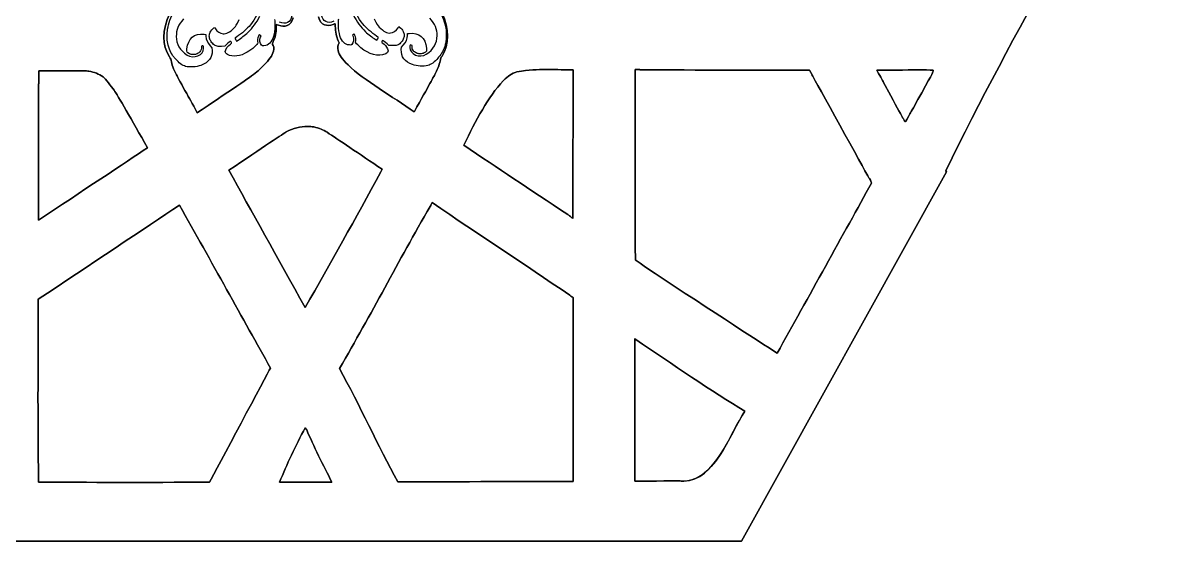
# Model space of a CAD drawing. Extents: x 6.8 to 53.1, y 2.5 to 44.2.
# Drawn here: x 22.37 to 53.13, y 2.53 to 16.45 of the extents above; entities that cross this region are included whole.
import ezdxf

# ---------------------------------------------------------------- set-up
doc = ezdxf.new("R2010")
doc.units = 0
doc.layers.add('Layer_1', color=7, linetype='CONTINUOUS')

msp = doc.modelspace()

# ---------------------------------------------------------------- linework, layer by layer
at = {"layer": 'Layer_1', "color": 1}
for p, q in [((27.490351, 16.311484), (27.509737, 16.325843)), ((27.509737, 16.325843), (27.532713, 16.289944)), ((32.436579, 16.311484), (32.459555, 16.347383)), ((32.459555, 16.347383), (32.478941, 16.333023)), ((27.233311, 16.143474), (27.281417, 16.13773)), ((27.281417, 16.13773), (27.281417, 16.088907)), ((28.716677, 16.135576), (28.702317, 16.117626)), ((28.737499, 16.115472), (28.716677, 16.135576)), ((28.75832, 16.095369), (28.737499, 16.115472)), ((28.741089, 16.060905), (28.75832, 16.095369)), ((31.231793, 16.137012), (31.210972, 16.116908)), ((31.210972, 16.116908), (31.228203, 16.082445)), ((31.252615, 16.157116), (31.231793, 16.137012)), ((31.266975, 16.139166), (31.252615, 16.157116)), ((31.82557, 16.008492), (31.867932, 15.981926)), ((31.867932, 15.981926), (31.890189, 16.01639)), ((32.687875, 16.15927), (32.735981, 16.165014)), ((32.687875, 16.110447), (32.687875, 16.15927)), ((27.397013, 15.827559), (27.442246, 15.778018)), ((27.442246, 15.778018), (27.445118, 15.709091)), ((27.783291, 15.820379), (27.69426, 15.817507)), ((27.828524, 15.867048), (27.783291, 15.820379)), ((28.079103, 15.99485), (28.10136, 15.960387)), ((28.10136, 15.960387), (28.143722, 15.986952)), ((32.186001, 15.841919), (32.140768, 15.888588)), ((32.275032, 15.839047), (32.186001, 15.841919)), ((32.524174, 15.73063), (32.527046, 15.799557)), ((32.527046, 15.799557), (32.572279, 15.849098)), ((22.792489, 15.162656), (22.793423, 14.807359)), ((22.793423, 14.80736), (22.79249, 15.162656)), ((36.410046, 15.19486), (36.410046, 15.19486)), ((38.924, 15.196358), (38.801475, 15.195902)), ((38.801475, 15.195902), (38.924, 15.196358)), ((38.924, 15.190889), (38.924, 15.196358)), ((38.924, 15.196358), (38.924, 15.190889)), ((43.551562, 15.052976), (43.481271, 15.17993)), ((43.481271, 15.17993), (43.551562, 15.052976)), ((46.438195, 15.189696), (46.438195, 15.189696)), ((22.781444, 11.145684), (22.785545, 14.80736)), ((22.785545, 14.807359), (22.781444, 11.145684)), ((22.785545, 14.80736), (22.793423, 14.80736)), ((22.793423, 14.807359), (22.785545, 14.807359)), ((43.567947, 15.015673), (43.546421, 15.052976)), ((43.546421, 15.052976), (43.551562, 15.052976)), ((43.551562, 15.052976), (43.546421, 15.052976)), ((43.546421, 15.052976), (43.567947, 15.015672)), ((45.456703, 14.860529), (45.663757, 14.486505)), ((45.663757, 14.486506), (45.456703, 14.860529)), ((27.048871, 14.034486), (27.048871, 14.034486)), ((46.190539, 14.032858), (46.19349, 14.02802)), ((46.19349, 14.02802), (46.190539, 14.032858)), ((30.009524, 13.668254), (30.009524, 13.668254)), ((46.050495, 13.792669), (46.050495, 13.792669)), ((41.656078, 2.528323), (47.155789, 12.450263)), ((47.155789, 12.450262), (41.656078, 2.528323)), ((47.155789, 12.450263), (47.139993, 12.476175)), ((47.139993, 12.476174), (47.155789, 12.450262)), ((26.56749, 11.553215), (26.56749, 11.553215)), ((33.353731, 11.619101), (33.353731, 11.619101)), ((22.781444, 11.145684), (22.781444, 11.145684)), ((37.128495, 11.196467), (37.128495, 11.196467)), ((37.13635, 4.133466), (37.13635, 9.074417)), ((37.13635, 9.074417), (37.13635, 4.133466)), ((29.94507, 8.804322), (29.94507, 8.804322)), ((38.789563, 7.965975), (38.789563, 4.13976)), ((38.789563, 4.13976), (38.789563, 7.965975)), ((42.613997, 7.574048), (42.613997, 7.574048)), ((29.944159, 5.568471), (29.944159, 5.568471)), ((24.919744, 4.106374), (24.919744, 4.106374)), ((29.256118, 4.110637), (29.256118, 4.110637)), ((32.433872, 4.118188), (32.433872, 4.118188)), ((40.108983, 4.139158), (40.108983, 4.139158)), ((41.656078, 2.528323), (18.22055, 2.528323)), ((18.22055, 2.528323), (41.656078, 2.528323))]:
    msp.add_line(p, q, dxfattribs=at)
for points in [[(53.133006, 23.378106), (51.198829, 20.032575), (48.95115, 16.197006), (47.139993, 12.476174)], [(47.139993, 12.476175), (48.95115, 16.197007), (51.198829, 20.032576), (53.133006, 23.378106)], [(28.748987, 16.938288), (28.694419, 16.737251), (28.600363, 16.55201), (28.475433, 16.397642)], [(31.493859, 16.419182), (31.368929, 16.57355), (31.274873, 16.758791), (31.220305, 16.959828)], [(26.308962, 16.702847), (26.100744, 16.259128), (26.098605, 15.846296), (26.303232, 15.532534)], [(26.303232, 15.532533), (26.098605, 15.846295), (26.100744, 16.259128), (26.308962, 16.702847)], [(26.250384, 16.279174), (26.278386, 16.433542), (26.339415, 16.608731), (26.418394, 16.760227)], [(28.404352, 16.190143), (28.537898, 16.316509), (28.64416, 16.459389), (28.726729, 16.625963)], [(29.589752, 16.638887), (29.551698, 16.460825), (29.427486, 16.397642), (29.256605, 16.470877)], [(30.712687, 16.492417), (30.541806, 16.419182), (30.417593, 16.482365), (30.37954, 16.660426)], [(31.242563, 16.647502), (31.325132, 16.480929), (31.431394, 16.338049), (31.56494, 16.211683)], [(33.550898, 16.781766), (33.629877, 16.630271), (33.690906, 16.455081), (33.718908, 16.300714)], [(33.616666, 15.554126), (33.821293, 15.867888), (33.819132, 16.280744), (33.610915, 16.724461)], [(33.610915, 16.724461), (33.819132, 16.280744), (33.821293, 15.867889), (33.616666, 15.554126)], [(26.678306, 16.5556), (26.543324, 16.40195), (26.481577, 16.254044), (26.483013, 16.085317)], [(27.394141, 16.196605), (27.415681, 16.241839), (27.450144, 16.283482), (27.490351, 16.311484)], [(27.738058, 16.154962), (27.832832, 16.147782), (27.918991, 16.193015), (28.036741, 16.312919)], [(28.036741, 16.312919), (28.089154, 16.366769), (28.095616, 16.376821), (28.174595, 16.536214)], [(28.475433, 16.397642), (28.384966, 16.286354), (28.237778, 16.154962), (28.10854, 16.071675)], [(29.131675, 16.366769), (29.124495, 16.136294), (29.080698, 15.99126), (28.990949, 15.90223)], [(29.166578, 16.3367), (29.166578, 16.194537), (29.137126, 16.047357), (29.087585, 15.945402)], [(29.087586, 15.945402), (29.137127, 16.047356), (29.166578, 16.194537), (29.166578, 16.3367)], [(29.123059, 16.535496), (29.133829, 16.496725), (29.135265, 16.473031), (29.131675, 16.366769)], [(29.170876, 16.40276), (29.168722, 16.40276), (29.166578, 16.372599), (29.166578, 16.3367)], [(29.166578, 16.3367), (29.166578, 16.372599), (29.168722, 16.402759), (29.170876, 16.402759)], [(29.226887, 16.384097), (29.198885, 16.394148), (29.173748, 16.40276), (29.170876, 16.40276)], [(29.170876, 16.402759), (29.173748, 16.402759), (29.198886, 16.394149), (29.226887, 16.384097)], [(29.226887, 16.384097), (29.301558, 16.356096), (29.398482, 16.352487), (29.45664, 16.374028)], [(29.45664, 16.374027), (29.398482, 16.352486), (29.301557, 16.356095), (29.226887, 16.384097)], [(29.45664, 16.374028), (29.535618, 16.404183), (29.590176, 16.475996), (29.620331, 16.588002)], [(29.620331, 16.588002), (29.590176, 16.475996), (29.535618, 16.404182), (29.45664, 16.374027)], [(30.299563, 16.60953), (30.329719, 16.497523), (30.384279, 16.425732), (30.463258, 16.395577)], [(30.463258, 16.395577), (30.384279, 16.425732), (30.329719, 16.497523), (30.299563, 16.60953)], [(30.463258, 16.395577), (30.521415, 16.374036), (30.618336, 16.377623), (30.693007, 16.405624)], [(30.693007, 16.405624), (30.618336, 16.377623), (30.521415, 16.374036), (30.463258, 16.395577)], [(30.693007, 16.405624), (30.721016, 16.415677), (30.746153, 16.424288), (30.749024, 16.424288)], [(30.749024, 16.424288), (30.746153, 16.424288), (30.721016, 16.415677), (30.693007, 16.405624)], [(30.749024, 16.424288), (30.751178, 16.424288), (30.753318, 16.39415), (30.753318, 16.35825)], [(30.753318, 16.35825), (30.753318, 16.39415), (30.751178, 16.424288), (30.749024, 16.424288)], [(30.753318, 16.35825), (30.753318, 16.216089), (30.78277, 16.068884), (30.832311, 15.96693)], [(30.832311, 15.96693), (30.78277, 16.068884), (30.753318, 16.216089), (30.753318, 16.35825)], [(30.837617, 16.388308), (30.834027, 16.494571), (30.835463, 16.518264), (30.846233, 16.557036)], [(30.978343, 15.923769), (30.888594, 16.0128), (30.844797, 16.157834), (30.837617, 16.388308)], [(31.860752, 16.093215), (31.731514, 16.176502), (31.584326, 16.307894), (31.493859, 16.419182)], [(31.794697, 16.557754), (31.873676, 16.39836), (31.880138, 16.388308), (31.932551, 16.334459)], [(31.932551, 16.334459), (32.050301, 16.214555), (32.13646, 16.169322), (32.231234, 16.176502)], [(32.231234, 16.176502), (32.308777, 16.182963), (32.387038, 16.233941), (32.436579, 16.311484)], [(32.478941, 16.333023), (32.519148, 16.305022), (32.553611, 16.263378), (32.575151, 16.218145)], [(33.486279, 16.106857), (33.487715, 16.275584), (33.425968, 16.42349), (33.290986, 16.57714)], [(26.253256, 15.897204), (26.232434, 15.994132), (26.230998, 16.172194), (26.250384, 16.279174)], [(26.483013, 16.085317), (26.483731, 15.879972), (26.579941, 15.714834), (26.774516, 15.58416)], [(26.771644, 15.747144), (26.801082, 16.03434), (26.961911, 16.172194), (27.233311, 16.143474)], [(27.281417, 16.088907), (27.281417, 15.997004), (27.318752, 15.912999), (27.397013, 15.827559)], [(27.371165, 16.092497), (27.371165, 16.142038), (27.374755, 16.156398), (27.394141, 16.196605)], [(27.394141, 15.986234), (27.374755, 16.028596), (27.371165, 16.042956), (27.371165, 16.092497)], [(27.532713, 16.289944), (27.582254, 16.212401), (27.660515, 16.161424), (27.738058, 16.154962)], [(28.10854, 16.071675), (28.079821, 16.053007), (28.056845, 16.035776), (28.056845, 16.033622)], [(28.056845, 16.033622), (28.056845, 16.031468), (28.066897, 16.013518), (28.079103, 15.99485)], [(28.143722, 15.986952), (28.21911, 16.033622), (28.331117, 16.120498), (28.404352, 16.190143)], [(28.673598, 16.050135), (28.65852, 16.002748), (28.657802, 15.957515), (28.671444, 15.911564)], [(28.702317, 16.117626), (28.695137, 16.107575), (28.681496, 16.077419), (28.673598, 16.050135)], [(28.774834, 15.84838), (28.725293, 15.895768), (28.709497, 15.997004), (28.741089, 16.060905)], [(31.228203, 16.082445), (31.259795, 16.018544), (31.243999, 15.917307), (31.194458, 15.86992)], [(31.295694, 16.071675), (31.287796, 16.098959), (31.274155, 16.129114), (31.266975, 16.139166)], [(31.297848, 15.933103), (31.31149, 15.979055), (31.310772, 16.024288), (31.295694, 16.071675)], [(31.56494, 16.211683), (31.638175, 16.142038), (31.750181, 16.055161), (31.82557, 16.008492)], [(31.912447, 16.055161), (31.912447, 16.057315), (31.889471, 16.074547), (31.860752, 16.093215)], [(31.890189, 16.01639), (31.902395, 16.035058), (31.912447, 16.053007), (31.912447, 16.055161)], [(32.575151, 16.007774), (32.560073, 15.976901), (32.535662, 15.941719), (32.506942, 15.912282)], [(32.572279, 15.849098), (32.65054, 15.934539), (32.687875, 16.018544), (32.687875, 16.110447)], [(32.575151, 16.218145), (32.594537, 16.177938), (32.598127, 16.163578), (32.598127, 16.114036)], [(32.598127, 16.114036), (32.598127, 16.064495), (32.594537, 16.050135), (32.575151, 16.007774)], [(32.735981, 16.165014), (33.007381, 16.193733), (33.16821, 16.055879), (33.197648, 15.768684)], [(33.194776, 15.6057), (33.389351, 15.736374), (33.485561, 15.901512), (33.486279, 16.106857)], [(33.718908, 16.300714), (33.738294, 16.193733), (33.736858, 16.015672), (33.716036, 15.918743)], [(26.410496, 15.543953), (26.344441, 15.621496), (26.282694, 15.75935), (26.253256, 15.897204)], [(26.835545, 15.62006), (26.763028, 15.655959), (26.76231, 15.656677), (26.771644, 15.747144)], [(27.06602, 15.563339), (27.164384, 15.610008), (27.210336, 15.672473), (27.214644, 15.765812)], [(27.156486, 15.797403), (27.163666, 15.760068), (27.147153, 15.706219), (27.119151, 15.673191)], [(27.445118, 15.709091), (27.453016, 15.513797), (27.355369, 15.382405), (27.144999, 15.306299)], [(27.178744, 15.828995), (27.153614, 15.821097), (27.152179, 15.819661), (27.156486, 15.797403)], [(27.214644, 15.765812), (27.218234, 15.833303), (27.213926, 15.839765), (27.178744, 15.828995)], [(27.46235, 15.890742), (27.43363, 15.920179), (27.409219, 15.955361), (27.394141, 15.986234)], [(27.556406, 15.829713), (27.512609, 15.842637), (27.501121, 15.849816), (27.46235, 15.890742)], [(27.69426, 15.817507), (27.618871, 15.814635), (27.59805, 15.816789), (27.556406, 15.829713)], [(27.798369, 15.679653), (27.798369, 15.729912), (27.877348, 15.843355), (27.936941, 15.879254)], [(27.952018, 15.950335), (27.936223, 15.956079), (27.875912, 15.915871), (27.828524, 15.867048)], [(27.936941, 15.879254), (27.975712, 15.902948), (27.97643, 15.903666), (27.96925, 15.925205)], [(27.96925, 15.925205), (27.964942, 15.936693), (27.957762, 15.948181), (27.952018, 15.950335)], [(28.671444, 15.911564), (28.68006, 15.881408), (28.514204, 15.733502), (28.386402, 15.657395)], [(28.837299, 15.833303), (28.798528, 15.828995), (28.79422, 15.829713), (28.774834, 15.84838)], [(28.990949, 15.90223), (28.947152, 15.857714), (28.910534, 15.841201), (28.837299, 15.833303)], [(29.069639, 15.871444), (29.058869, 15.883651), (29.059585, 15.887962), (29.087586, 15.945402)], [(29.087585, 15.945402), (29.059584, 15.887963), (29.058869, 15.883651), (29.069638, 15.871444)], [(29.069638, 15.871444), (29.100512, 15.836981), (29.110572, 15.756563), (29.091904, 15.686201)], [(29.091904, 15.6862), (29.110572, 15.756563), (29.100513, 15.836981), (29.069639, 15.871444)], [(30.850261, 15.892972), (30.819387, 15.858508), (30.809328, 15.778115), (30.827996, 15.707752)], [(30.827996, 15.707751), (30.809328, 15.778114), (30.819387, 15.858508), (30.850261, 15.892972)], [(30.827996, 15.707752), (30.859552, 15.591437), (30.935702, 15.480858), (31.094377, 15.322181)], [(31.094377, 15.322182), (30.935702, 15.480859), (30.859552, 15.591437), (30.827996, 15.707751)], [(30.832311, 15.96693), (30.860313, 15.909491), (30.861031, 15.905178), (30.850261, 15.892972)], [(30.850261, 15.892972), (30.861031, 15.905178), (30.860313, 15.909491), (30.832311, 15.96693)], [(31.131993, 15.854842), (31.058758, 15.86274), (31.02214, 15.879254), (30.978343, 15.923769)], [(31.194458, 15.86992), (31.175072, 15.851252), (31.170764, 15.850534), (31.131993, 15.854842)], [(31.355287, 15.856278), (31.305028, 15.906538), (31.294258, 15.920897), (31.297848, 15.933103)], [(32.023735, 15.589904), (31.814083, 15.545389), (31.567094, 15.643754), (31.355287, 15.856278)], [(32.000042, 15.946745), (31.992862, 15.925205), (31.99358, 15.924487), (32.032351, 15.900794)], [(32.017273, 15.971875), (32.01153, 15.969721), (32.00435, 15.958233), (32.000042, 15.946745)], [(32.140768, 15.888588), (32.09338, 15.937411), (32.033069, 15.977619), (32.017273, 15.971875)], [(32.155845, 15.753606), (32.196771, 15.671755), (32.152973, 15.617188), (32.023735, 15.589904)], [(32.032351, 15.900794), (32.072559, 15.876382), (32.12569, 15.813917), (32.155845, 15.753606)], [(32.412886, 15.851252), (32.371242, 15.838329), (32.35042, 15.836175), (32.275032, 15.839047)], [(32.506942, 15.912282), (32.468171, 15.871356), (32.456683, 15.864176), (32.412886, 15.851252)], [(32.824293, 15.327838), (32.613923, 15.403945), (32.516276, 15.535337), (32.524174, 15.73063)], [(32.790548, 15.850534), (32.755366, 15.861304), (32.751058, 15.854842), (32.754648, 15.787351)], [(32.754648, 15.787351), (32.758956, 15.694013), (32.804908, 15.631548), (32.903272, 15.584878)], [(32.812806, 15.818943), (32.817113, 15.841201), (32.815677, 15.842637), (32.790548, 15.850534)], [(32.850141, 15.694731), (32.822139, 15.727758), (32.805626, 15.781607), (32.812806, 15.818943)], [(32.923376, 15.642318), (32.894656, 15.655959), (32.865219, 15.677499), (32.850141, 15.694731)], [(33.197648, 15.768684), (33.206982, 15.678217), (33.206264, 15.677499), (33.133747, 15.6416)], [(33.716036, 15.918743), (33.686598, 15.780889), (33.624851, 15.643036), (33.558796, 15.565493)], [(26.303232, 15.532534), (26.331952, 15.488738), (26.344152, 15.462157), (26.347742, 15.436309)], [(26.347742, 15.43631), (26.344152, 15.462158), (26.331952, 15.488737), (26.303232, 15.532533)], [(26.489192, 15.052911), (26.410213, 15.206561), (26.361384, 15.340099), (26.347742, 15.43631)], [(26.347742, 15.436309), (26.361384, 15.340098), (26.410214, 15.206561), (26.489193, 15.05291)], [(26.462191, 15.482206), (26.439215, 15.50949), (26.415522, 15.537491), (26.410496, 15.543953)], [(26.730719, 15.280451), (26.652458, 15.299119), (26.550504, 15.375944), (26.462191, 15.482206)], [(26.774516, 15.58416), (26.854931, 15.530311), (26.978425, 15.520977), (27.06602, 15.563339)], [(26.940372, 15.597084), (26.890112, 15.597084), (26.876471, 15.599956), (26.835545, 15.62006)], [(27.045916, 15.620778), (27.003555, 15.599956), (26.991349, 15.597084), (26.940372, 15.597084)], [(27.119151, 15.673191), (27.104073, 15.655959), (27.074636, 15.63442), (27.045916, 15.620778)], [(27.857962, 15.597802), (27.816319, 15.617906), (27.798369, 15.643036), (27.798369, 15.679653)], [(28.386402, 15.657395), (28.209777, 15.551851), (27.998688, 15.528157), (27.857962, 15.597802)], [(29.091904, 15.686201), (29.060313, 15.569887), (28.984195, 15.459276), (28.82552, 15.300633)], [(28.82552, 15.300634), (28.984195, 15.459276), (29.060313, 15.569886), (29.091904, 15.6862)], [(32.903272, 15.584878), (32.990867, 15.542517), (33.114361, 15.551851), (33.194776, 15.6057)], [(33.02892, 15.618624), (32.977943, 15.618624), (32.965737, 15.621496), (32.923376, 15.642318)], [(33.133747, 15.6416), (33.092821, 15.621496), (33.07918, 15.618624), (33.02892, 15.618624)], [(33.507101, 15.503746), (33.418788, 15.397483), (33.316834, 15.320658), (33.238573, 15.301991)], [(33.442899, 15.097486), (33.511833, 15.234621), (33.559234, 15.367458), (33.572158, 15.457925)], [(33.572158, 15.457924), (33.559234, 15.367458), (33.511833, 15.234621), (33.442899, 15.097486)], [(33.558796, 15.565493), (33.55377, 15.559031), (33.530077, 15.531029), (33.507101, 15.503746)], [(33.572158, 15.457925), (33.575748, 15.483773), (33.587947, 15.51033), (33.616666, 15.554126)], [(33.616666, 15.554126), (33.587947, 15.510331), (33.575748, 15.483772), (33.572158, 15.457924)], [(24.137065, 15.151283), (24.08586, 15.159575), (23.968258, 15.16249), (22.792489, 15.162656)], [(22.79249, 15.162656), (23.968259, 15.162489), (24.08586, 15.159575), (24.137065, 15.151283)], [(24.519749, 14.997638), (24.407742, 15.076617), (24.280663, 15.12759), (24.137065, 15.151283)], [(24.137065, 15.151283), (24.280663, 15.12759), (24.407741, 15.076617), (24.519748, 14.997638)], [(27.144999, 15.306299), (27.02294, 15.261065), (26.857085, 15.251013), (26.730719, 15.280451)], [(27.719812, 14.485724), (28.549808, 15.042165), (28.618739, 15.093135), (28.82552, 15.300634)], [(28.82552, 15.300633), (28.618739, 15.093134), (28.549808, 15.042165), (27.719812, 14.485725)], [(32.870159, 14.057056), (32.300886, 14.469275), (31.520949, 14.896231), (31.094377, 15.322182)], [(31.094377, 15.322181), (31.520949, 14.896231), (32.300886, 14.469275), (32.870159, 14.057056)], [(33.238573, 15.301991), (33.112207, 15.272553), (32.946352, 15.282605), (32.824293, 15.327838)], [(32.874976, 14.065737), (33.261254, 14.761468), (33.410596, 15.033584), (33.442899, 15.097486)], [(33.442899, 15.097486), (33.410596, 15.033584), (33.261254, 14.761468), (32.874976, 14.065736)], [(35.262305, 14.895706), (35.393697, 15.027098), (35.485592, 15.087425), (35.628472, 15.134812)], [(35.628472, 15.134811), (35.485592, 15.087425), (35.393697, 15.027099), (35.262305, 14.895707)], [(36.410046, 15.19486), (36.164451, 15.19486), (35.959006, 15.184516), (35.628472, 15.134811)], [(35.628472, 15.134812), (35.959006, 15.184517), (36.164451, 15.194857), (36.410046, 15.19486)], [(37.133701, 15.18976), (36.816378, 15.188609), (36.601067, 15.19486), (36.410046, 15.19486)], [(36.410046, 15.19486), (36.601067, 15.19486), (36.816378, 15.188608), (37.133701, 15.18976)], [(37.128495, 11.196467), (37.117259, 12.535962), (37.146653, 13.904972), (37.133701, 15.18976)], [(37.133701, 15.18976), (37.146653, 13.904971), (37.117259, 12.535961), (37.128495, 11.196466)], [(38.801475, 15.195902), (38.802444, 13.393424), (38.804749, 11.970938), (38.806271, 10.082707)], [(38.806271, 10.082707), (38.804749, 11.970939), (38.802444, 13.393424), (38.801475, 15.195902)], [(43.481271, 15.17993), (42.050153, 15.180064), (40.550202, 15.177562), (38.924, 15.190889)], [(38.924, 15.190889), (40.550202, 15.177562), (42.050153, 15.180064), (43.481271, 15.17993)], [(46.388933, 15.188046), (46.38767, 15.18385), (46.071352, 15.181549), (45.28878, 15.180493)], [(45.28878, 15.180493), (46.071352, 15.181549), (46.38767, 15.183849), (46.388933, 15.188046)], [(45.28878, 15.180493), (45.339154, 15.089258), (45.465384, 14.860936), (45.465384, 14.860725)], [(45.465384, 14.860725), (45.465384, 14.860936), (45.339154, 15.089258), (45.28878, 15.180493)], [(46.438195, 15.189696), (46.408484, 15.189982), (46.389616, 15.189591), (46.388933, 15.188046)], [(46.388933, 15.188046), (46.389616, 15.18959), (46.408484, 15.189982), (46.438195, 15.189696)], [(46.799846, 15.180993), (46.71401, 15.18181), (46.527326, 15.18884), (46.438195, 15.189696)], [(46.438195, 15.189696), (46.527326, 15.18884), (46.71401, 15.18181), (46.799846, 15.180993)], [(46.493767, 14.571292), (46.796759, 15.119117), (46.804656, 15.134922), (46.798194, 15.160051)], [(46.798194, 15.160051), (46.804656, 15.134922), (46.796759, 15.119117), (46.493767, 14.571292)], [(46.798194, 15.160051), (46.796902, 15.165082), (46.7965, 15.170213), (46.799846, 15.180993)], [(46.799846, 15.180993), (46.7965, 15.170213), (46.796902, 15.165082), (46.798194, 15.160051)], [(24.519748, 14.997638), (24.5937, 14.945942), (24.731496, 14.747546), (24.812629, 14.639131)], [(24.812629, 14.639131), (24.731497, 14.747546), (24.593701, 14.945942), (24.519749, 14.997638)], [(26.763454, 14.550328), (26.63996, 14.773623), (26.516475, 14.99978), (26.489192, 15.052911)], [(26.489193, 15.05291), (26.516476, 14.999779), (26.639961, 14.773624), (26.763455, 14.550329)], [(35.262305, 14.895707), (34.84697, 14.460199), (34.5343, 13.826553), (34.19846, 13.165151)], [(34.19846, 13.165151), (34.5343, 13.826553), (34.84697, 14.460199), (35.262305, 14.895706)], [(45.047722, 12.335398), (44.997463, 12.427295), (43.58805, 14.979773), (43.567947, 15.015673)], [(43.567947, 15.015672), (43.58805, 14.979772), (44.997463, 12.427295), (45.047722, 12.335398)], [(45.465384, 14.860725), (45.465384, 14.860703), (45.45745, 14.860529), (45.456703, 14.860529)], [(45.456703, 14.860529), (45.45745, 14.860529), (45.465384, 14.860702), (45.465384, 14.860725)], [(25.711435, 13.093275), (25.297283, 13.830757), (24.907333, 14.512345), (24.812629, 14.639131)], [(24.812629, 14.639131), (24.907332, 14.512345), (25.297284, 13.830757), (25.711435, 13.093275)], [(27.048871, 14.034486), (26.913424, 14.279753), (26.805732, 14.474375), (26.763454, 14.550328)], [(26.763455, 14.550329), (26.805733, 14.474375), (26.913424, 14.279753), (27.048871, 14.034486)], [(27.719812, 14.485725), (27.455942, 14.308425), (27.201338, 14.137458), (27.048871, 14.034486)], [(27.048871, 14.034486), (27.201338, 14.137459), (27.455942, 14.308425), (27.719812, 14.485724)], [(45.974654, 13.911374), (45.974654, 13.918554), (45.834639, 14.177052), (45.663757, 14.486506)], [(45.663757, 14.486505), (45.834639, 14.177051), (45.974654, 13.918554), (45.974654, 13.911373)], [(46.19349, 14.02802), (46.237014, 14.107616), (46.348647, 14.309592), (46.493767, 14.571292)], [(46.493767, 14.571292), (46.348647, 14.309592), (46.237014, 14.107616), (46.19349, 14.02802)], [(32.870159, 14.057056), (32.871121, 14.058801), (32.874122, 14.06419), (32.874976, 14.065737)], [(32.874976, 14.065736), (32.874122, 14.06419), (32.871121, 14.058801), (32.870159, 14.057056)], [(45.987585, 13.887699), (45.980405, 13.89416), (45.974654, 13.904912), (45.974654, 13.911374)], [(45.974654, 13.911373), (45.974654, 13.904911), (45.980405, 13.89416), (45.987585, 13.887699)], [(45.987585, 13.887699), (45.994765, 13.881237), (46.009842, 13.856813), (46.02133, 13.833119)], [(46.02133, 13.833119), (46.009842, 13.856813), (45.994765, 13.881236), (45.987585, 13.887699)], [(46.06497, 13.805492), (46.082618, 13.837466), (46.190539, 14.032858), (46.190539, 14.032858)], [(46.190539, 14.032858), (46.190539, 14.032858), (46.082618, 13.837466), (46.06497, 13.805493)], [(30.009524, 13.668254), (29.813054, 13.669658), (29.625185, 13.610486), (29.437259, 13.522182)], [(29.43726, 13.522182), (29.625185, 13.610485), (29.813054, 13.669658), (30.009524, 13.668254)], [(30.17678, 13.652129), (30.120224, 13.662709), (30.064537, 13.667865), (30.009524, 13.668254)], [(30.009524, 13.668254), (30.064537, 13.667865), (30.120224, 13.66271), (30.17678, 13.652129)], [(30.534331, 13.509247), (30.430223, 13.579611), (30.316788, 13.625563), (30.17678, 13.652129)], [(30.17678, 13.652129), (30.316788, 13.625564), (30.430223, 13.579611), (30.534331, 13.509247)], [(46.02133, 13.833119), (46.033895, 13.806644), (46.043085, 13.793626), (46.050495, 13.792669)], [(46.062241, 13.803671), (46.0529, 13.782849), (46.041434, 13.790759), (46.02133, 13.833119)], [(46.050495, 13.792669), (46.054939, 13.792095), (46.058737, 13.795863), (46.062241, 13.803671)], [(46.06497, 13.805493), (46.064194, 13.80646), (46.063261, 13.805971), (46.062241, 13.803671)], [(46.062241, 13.803671), (46.063261, 13.80597), (46.064194, 13.806459), (46.06497, 13.805492)], [(29.437259, 13.522182), (29.396868, 13.496583), (28.791109, 13.090631), (27.898284, 12.490367)], [(27.898284, 12.490367), (28.791109, 13.090631), (29.396868, 13.496582), (29.43726, 13.522182)], [(32.012068, 12.5168), (31.401748, 12.925884), (30.806119, 13.325696), (30.534331, 13.509247)], [(30.534331, 13.509247), (30.806119, 13.325696), (31.401748, 12.925884), (32.012068, 12.5168)], [(22.781444, 11.145684), (23.924304, 11.905618), (25.140831, 12.713312), (25.711435, 13.093275)], [(25.711435, 13.093275), (25.140832, 12.713312), (23.924304, 11.905617), (22.781444, 11.145684)], [(34.19846, 13.165151), (35.14365, 12.530483), (35.911992, 12.015368), (36.995531, 11.297855)], [(36.995531, 11.297855), (35.911992, 12.015369), (35.14365, 12.530483), (34.19846, 13.165151)], [(27.898284, 12.490367), (28.491349, 11.403916), (29.191097, 10.153465), (29.94507, 8.804322)], [(29.94507, 8.804322), (29.191098, 10.153465), (28.491349, 11.403916), (27.898284, 12.490367)], [(31.977497, 12.450263), (31.28496, 11.17205), (30.628094, 10.002363), (29.94507, 8.804322)], [(29.94507, 8.804322), (30.628094, 10.002363), (31.28496, 11.172049), (31.977497, 12.450262)], [(31.977497, 12.450262), (31.98729, 12.469567), (31.998886, 12.491862), (32.012068, 12.5168)], [(32.012068, 12.5168), (31.998886, 12.491862), (31.98729, 12.469567), (31.977497, 12.450263)], [(45.077167, 12.288719), (45.074295, 12.290873), (45.060646, 12.311705), (45.047722, 12.335398)], [(45.047722, 12.335398), (45.060646, 12.311705), (45.074295, 12.290873), (45.077167, 12.288718)], [(42.613997, 7.574048), (43.429403, 9.039361), (44.409258, 10.80962), (45.146159, 12.142516)], [(45.146159, 12.142516), (44.409258, 10.809621), (43.429403, 9.039361), (42.613997, 7.574049)], [(45.14394, 12.147985), (45.146812, 12.155883), (45.087219, 12.282258), (45.077167, 12.288719)], [(45.077167, 12.288718), (45.087219, 12.282257), (45.146812, 12.155883), (45.14394, 12.147985)], [(45.146159, 12.142516), (45.145254, 12.144631), (45.143832, 12.147696), (45.14394, 12.147985)], [(45.14394, 12.147985), (45.143832, 12.147696), (45.145254, 12.144632), (45.146159, 12.142516)], [(26.56749, 11.553215), (25.689389, 10.962793), (24.101307, 9.903545), (22.779101, 9.02292)], [(22.779101, 9.02292), (24.101307, 9.903545), (25.689389, 10.962793), (26.56749, 11.553215)], [(29.013455, 7.174417), (28.287863, 8.472941), (27.41272, 10.054003), (26.56749, 11.553215)], [(26.56749, 11.553215), (27.41272, 10.054003), (28.287862, 8.472941), (29.013454, 7.174418)], [(33.294964, 11.51693), (32.437039, 10.033133), (31.727163, 8.630538), (30.863106, 7.165433)], [(30.863106, 7.165433), (31.727163, 8.630539), (32.437039, 10.033133), (33.294964, 11.51693)], [(33.294964, 11.51693), (33.318758, 11.557245), (33.343651, 11.600049), (33.353731, 11.619101)], [(33.353731, 11.6191), (33.343651, 11.600048), (33.318758, 11.557245), (33.294964, 11.51693)], [(33.353731, 11.619101), (34.615346, 10.752451), (35.780844, 9.999549), (37.048612, 9.130299)], [(37.048612, 9.130298), (35.780844, 9.999549), (34.615346, 10.75245), (33.353731, 11.6191)], [(36.995531, 11.297855), (37.001993, 11.297855), (37.032148, 11.275591), (37.062304, 11.249026)], [(37.062304, 11.249026), (37.032148, 11.275592), (37.001993, 11.297854), (36.995531, 11.297855)], [(37.062304, 11.249026), (37.091461, 11.22326), (37.119894, 11.201283), (37.128495, 11.196467)], [(37.128495, 11.196466), (37.119894, 11.201283), (37.091461, 11.223261), (37.062304, 11.249026)], [(38.806271, 10.082707), (38.8078, 10.081807), (38.812395, 10.07889), (38.812718, 10.078779)], [(38.812718, 10.07878), (38.812395, 10.078891), (38.8078, 10.081807), (38.806271, 10.082707)], [(38.855791, 10.049331), (38.839995, 10.06369), (38.820588, 10.076626), (38.812718, 10.07878)], [(38.812718, 10.078779), (38.820588, 10.076626), (38.839995, 10.063689), (38.855791, 10.04933)], [(39.081964, 9.89065), (38.973548, 9.963884), (38.871586, 10.034971), (38.855791, 10.049331)], [(38.855791, 10.04933), (38.871586, 10.03497), (38.973548, 9.963884), (39.081964, 9.890649)], [(42.613997, 7.574049), (42.185343, 7.852526), (40.441333, 8.979602), (39.081964, 9.89065)], [(39.081964, 9.890649), (40.441333, 8.979601), (42.185343, 7.852526), (42.613997, 7.574048)], [(22.779101, 9.02292), (22.777577, 7.563024), (22.760091, 5.923215), (22.787347, 4.109226)], [(22.787347, 4.109226), (22.760091, 5.923216), (22.777576, 7.563024), (22.779101, 9.02292)], [(37.048612, 9.130299), (37.090973, 9.101579), (37.129026, 9.077175), (37.132616, 9.076457)], [(37.132616, 9.076458), (37.129026, 9.077175), (37.090973, 9.101578), (37.048612, 9.130298)], [(37.13635, 9.074417), (37.134936, 9.075211), (37.13294, 9.076458), (37.132616, 9.076458)], [(37.132616, 9.076457), (37.13294, 9.076457), (37.134936, 9.075211), (37.13635, 9.074417)], [(38.820616, 7.943471), (38.820128, 7.944393), (38.807534, 7.953395), (38.789563, 7.965975)], [(38.789563, 7.965975), (38.807534, 7.953395), (38.820128, 7.944393), (38.820616, 7.943471)], [(41.746609, 6.020858), (40.885984, 6.536215), (39.772017, 7.296678), (38.820616, 7.943471)], [(38.820616, 7.943471), (39.772017, 7.296678), (40.885984, 6.536216), (41.746609, 6.020859)], [(27.378882, 4.107772), (27.545595, 4.422303), (28.919346, 7.010023), (29.013455, 7.174417)], [(29.013454, 7.174418), (28.919345, 7.010023), (27.545596, 4.422303), (27.378883, 4.107772)], [(30.863106, 7.165433), (31.412188, 6.163236), (31.893557, 5.098727), (32.433872, 4.118188)], [(32.433872, 4.118189), (31.893557, 5.098728), (31.412188, 6.163237), (30.863106, 7.165433)], [(41.746609, 6.020859), (41.346596, 5.409914), (40.900933, 4.042023), (40.00616, 4.144578)], [(40.108983, 4.139158), (40.935683, 4.147735), (41.362219, 5.433779), (41.746609, 6.020858)], [(29.944159, 5.56847), (29.677347, 5.096547), (29.456202, 4.578177), (29.256118, 4.110637)], [(29.256119, 4.110637), (29.456202, 4.578176), (29.677347, 5.096548), (29.944159, 5.568471)], [(29.944159, 5.568471), (29.955043, 5.549052), (29.968147, 5.525608), (29.968513, 5.525242)], [(29.968513, 5.525242), (29.968147, 5.525608), (29.955043, 5.549051), (29.944159, 5.56847)], [(29.985027, 5.517343), (29.985027, 5.535989), (29.982887, 5.540323), (29.977861, 5.532425)], [(29.977861, 5.532425), (29.982887, 5.540323), (29.985027, 5.535989), (29.985027, 5.517343)], [(29.977861, 5.532425), (29.974271, 5.526681), (29.969949, 5.523806), (29.968513, 5.525242)], [(29.968513, 5.525242), (29.969949, 5.523805), (29.974271, 5.526681), (29.977861, 5.532425)], [(30.661064, 4.113458), (30.438846, 4.532746), (30.157423, 5.116535), (29.985027, 5.517343)], [(29.985027, 5.517343), (30.157423, 5.116535), (30.438846, 4.532745), (30.661064, 4.113458)], [(22.787347, 4.109226), (23.423351, 4.107402), (24.144319, 4.106534), (24.919744, 4.106374)], [(27.378883, 4.107772), (25.671219, 4.105753), (24.059354, 4.105579), (22.787347, 4.109226)], [(24.919744, 4.106374), (25.695169, 4.106214), (26.52505, 4.106762), (27.378882, 4.107772)], [(29.256118, 4.110637), (29.724461, 4.111531), (30.192583, 4.112369), (30.661064, 4.113458)], [(30.661064, 4.113458), (30.192583, 4.112369), (29.724461, 4.111531), (29.256119, 4.110637)], [(32.433872, 4.118188), (34.210451, 4.123117), (35.819235, 4.128655), (37.13635, 4.133466)], [(37.13635, 4.133466), (35.819235, 4.128655), (34.210451, 4.123118), (32.433872, 4.118189)], [(40.00616, 4.144578), (40.00616, 4.144578), (39.239613, 4.141578), (38.789563, 4.13976)], [(38.789563, 4.13976), (39.239613, 4.141578), (40.00616, 4.144577), (40.00616, 4.144577)], [(40.00616, 4.144577), (40.041112, 4.140571), (40.075381, 4.13881), (40.108983, 4.139158)]]:
    msp.add_open_spline(points, degree=3, dxfattribs=at)

doc.saveas('drawing.dxf')
